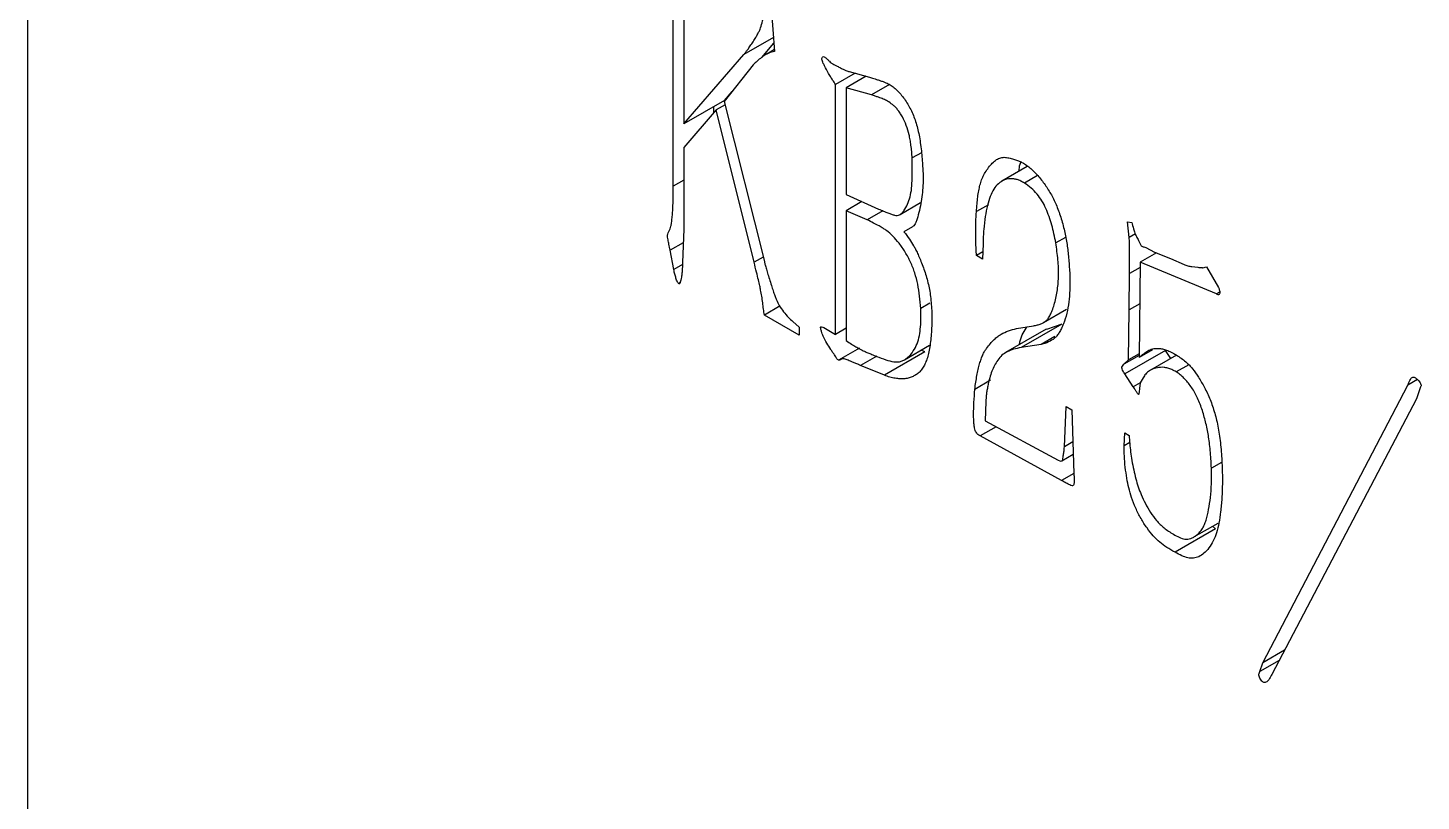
# Model space of a CAD drawing. Header units: millimetres. Extents: x 0 to 210, y 0 to 297.
# Drawn here: x 159.45 to 171.57, y 216.52 to 223.25 of the extents above; entities that cross this region are included whole.
import ezdxf

# ---------------------------------------------------------------- set-up
doc = ezdxf.new("R2010")
doc.units = ezdxf.units.MM

msp = doc.modelspace()

# ---------------------------------------------------------------- linework, layer by layer
at = {"color": 7, "linetype": 'Continuous', "lineweight": 25}
for p, q in [((159.4509242, 214.7838486), (159.4509242, 230.2981241)), ((165.0658134, 221.8711909), (165.0658134, 223.4746071)), ((165.1581004, 223.3634788), (165.1581004, 222.4140957)), ((165.9201274, 223.4253607), (165.9486045, 223.0429307)), ((165.9394779, 223.1654954), (165.6812359, 223.0164154)), ((165.8368941, 222.992668), (165.9432305, 223.1151)), ((165.1581004, 222.4140957), (165.6812359, 223.0164154)), ((165.9473259, 223.0601018), (165.8804053, 223.0214693)), ((165.7635032, 222.9275136), (165.5103731, 222.6096079)), ((166.6498381, 222.8553168), (166.4796503, 222.7570694)), ((166.5972503, 222.8700443), (166.7754961, 222.8201255)), ((166.4796503, 220.5824401), (166.4796503, 222.7570694)), ((166.7464183, 222.8282689), (166.5724647, 222.7278476)), ((166.5724647, 222.7278476), (166.5724647, 221.7991695)), ((166.7928988, 222.6663624), (166.5724647, 222.7278476)), ((166.9489824, 222.7564676), (166.7928988, 222.6663624)), ((165.5116538, 222.6181978), (165.1581004, 222.4140957)), ((165.5103731, 222.6096079), (165.8594817, 221.21571)), ((165.5116538, 222.6181978), (165.5784396, 222.6950925)), ((165.4391803, 222.5356115), (165.1581004, 222.2082641)), ((165.4193668, 222.5125366), (165.4193668, 222.5649216)), ((165.5175717, 222.5808659), (165.4391803, 222.5356115)), ((165.7703588, 221.2099164), (165.4391803, 222.5356115)), ((165.1581004, 222.2082641), (165.1581004, 221.497597)), ((167.2256718, 222.1635771), (167.1456988, 222.1174097)), ((168.1476391, 222.0433395), (167.9261596, 221.9154821)), ((168.2368128, 221.965563), (168.1218316, 221.8991858)), ((166.5724647, 221.7991695), (166.8535445, 221.6734437)), ((166.709167, 221.7380231), (166.5724647, 221.6591065)), ((166.5724647, 221.6591065), (166.5724647, 220.5288595)), ((166.7538745, 221.5793486), (166.5724647, 221.6591065)), ((166.8905709, 221.6582617), (166.7538745, 221.5793486)), ((167.041916, 221.6272369), (167.2187934, 221.729346)), ((167.1488629, 221.5194022), (167.074506, 221.4764629)), ((169.019916, 221.5615966), (169.0557761, 221.5573372)), ((169.0341545, 221.4261023), (169.019916, 221.5615966)), ((165.153822, 221.3800098), (165.0405004, 221.3145906)), ((165.1581004, 221.497597), (165.1475533, 221.2077266)), ((168.4785023, 221.4267471), (168.3960558, 221.3791518)), ((169.0882109, 221.4573084), (169.0341545, 221.4261023)), ((169.1158945, 221.3996198), (169.137516, 221.3542536)), ((165.072669, 221.1480406), (165.0405004, 221.3145906)), ((167.7604989, 221.3001654), (167.7052217, 221.2682545)), ((167.7590118, 221.2372022), (167.7052217, 221.2682545)), ((167.762176, 221.3711757), (167.7590118, 221.2372022)), ((169.2713137, 221.292038), (169.130133, 221.2105362)), ((169.1802317, 221.337511), (169.255116, 221.2985439)), ((169.255116, 221.2985439), (169.3938102, 221.2428363)), ((165.1465076, 221.1906667), (165.072669, 221.1480406)), ((169.130133, 221.2105362), (169.1195859, 220.381728)), ((169.79249, 220.9347352), (169.130133, 221.2105362)), ((169.3938102, 221.2428363), (169.5114102, 221.1913894)), ((169.5789115, 221.1731267), (169.6321743, 221.1673465)), ((169.67489, 221.1627832), (169.7070586, 221.1691804)), ((169.7070586, 221.1691804), (169.8104201, 220.9901531)), ((165.1251358, 221.0303574), (165.1153847, 221.0247283)), ((169.0341545, 220.797037), (169.037846, 221.11157)), ((169.8213217, 220.9513794), (169.79249, 220.9347352)), ((165.9971499, 220.8305406), (165.8594817, 220.7510664)), ((167.3006553, 220.8549663), (167.2200558, 220.8084372)), ((168.2881145, 220.6858648), (168.4896023, 220.8021812)), ((169.0272989, 220.3613188), (169.0341545, 220.797037)), ((166.162183, 220.5763206), (165.8594817, 220.7510664)), ((166.1083929, 220.6938467), (166.162183, 220.6463521)), ((168.0543303, 220.6349592), (168.2004074, 220.6578093)), ((168.4469079, 220.6728163), (168.0933545, 220.4687143)), ((168.4469079, 220.6728163), (168.3139464, 220.6257832)), ((166.162183, 220.6463521), (166.162183, 220.5763206)), ((166.3768162, 220.641805), (166.4796503, 220.5824401)), ((166.5724647, 220.6360207), (166.4796503, 220.5824401)), ((168.3127793, 220.6281286), (167.959226, 220.4240265)), ((168.387279, 220.5641318), (168.2679087, 220.4952208)), ((166.6879822, 220.4639963), (166.5049633, 220.3583418)), ((167.2571966, 220.4309439), (166.9036432, 220.2268419)), ((167.0776105, 220.3613816), (167.2972307, 220.4881656)), ((167.2571966, 220.4309439), (167.2229319, 220.4452738)), ((168.2679087, 220.4952208), (168.0933545, 220.4687143)), ((169.3486837, 220.4439285), (168.9951303, 220.2398265)), ((169.1200073, 220.4148382), (169.0272989, 220.3613188)), ((169.2373711, 220.4497239), (169.1195859, 220.381728)), ((169.3959093, 220.3728847), (169.3486837, 220.4439285)), ((166.8372878, 220.3943285), (166.6969203, 220.3132961)), ((166.9036432, 220.2268419), (166.6969203, 220.3132961)), ((169.1198042, 220.3988804), (168.9877474, 220.3226456)), ((168.9877474, 220.3226456), (169.0272989, 220.3613188)), ((169.4467584, 220.4022393), (169.2197185, 220.2711719)), ((169.5517945, 220.3195051), (169.4433815, 220.2569197)), ((167.8280336, 220.1839349), (167.6909831, 220.1048174)), ((169.0700146, 220.1271742), (168.9951303, 220.2398265)), ((169.155446, 220.2051303), (169.130133, 220.1618911)), ((171.5433888, 220.189553), (171.459457, 220.1411002)), ((169.1301313, 220.1618788), (169.0700146, 220.1271742)), ((169.130133, 220.1618911), (169.1232774, 220.1128684)), ((170.1959161, 217.7258094), (171.459457, 220.1411002)), ((171.569674, 220.1267997), (171.5343413, 220.0235761)), ((167.787489, 219.9997792), (167.780106, 219.831703)), ((168.4709402, 219.6052313), (168.4851787, 219.9550855)), ((168.4851787, 219.9550855), (168.53475, 219.9264686)), ((168.53475, 219.9264686), (168.5526801, 219.3735261)), ((171.5343413, 220.0235761), (170.2739645, 217.6235099)), ((167.780106, 219.831703), (168.41715, 219.4883041)), ((167.8761223, 219.7799454), (167.7373903, 219.6998572)), ((168.4456271, 219.3117057), (167.7373903, 219.6998572)), ((168.9914388, 219.6135012), (168.9951303, 219.7264654)), ((168.9951303, 219.7264654), (169.0341545, 219.7039372)), ((168.5438027, 219.6472939), (168.4709402, 219.6052313)), ((169.0411126, 219.6421772), (168.9914388, 219.6135012)), ((168.4473149, 219.4823715), (168.5472793, 219.5400797)), ((169.8386915, 219.469424), (169.7497743, 219.4180932)), ((168.5526807, 219.3735064), (168.4456271, 219.3117057)), ((169.7863878, 218.8923158), (169.4328344, 218.6882138)), ((169.5974225, 218.8210107), (169.8072037, 218.9421148)), ((169.7863878, 218.8923158), (169.7585452, 218.9140248)), ((170.3391167, 217.7475758), (170.1706031, 217.6502949)), ((170.3850125, 217.8349725), (170.1959161, 217.7258094)), ((170.1706031, 217.6502949), (170.1959161, 217.7258094))]:
    msp.add_line(p, q, dxfattribs=at)
at = {"color": 8, "linetype": 'Continuous', "lineweight": 25}
for p, q in [((165.1581004, 221.9244671), (165.0658134, 221.8711909)), ((167.808657, 221.7103992), (167.7052217, 221.6506872)), ((165.8494913, 221.2555987), (165.7703588, 221.2099164)), ((169.1295473, 221.164508), (169.037846, 221.11157)), ((169.1255424, 220.8497941), (169.0341545, 220.797037))]:
    msp.add_line(p, q, dxfattribs=at)
at = {"color": 7, "linetype": 'Continuous', "lineweight": 25}
for points, knots in [([(165.6812359, 223.0164154), (165.6844061, 223.0204676), (165.6925781, 223.0309132), (165.7073141, 223.0503203), (165.7268518, 223.0775979), (165.7496055, 223.1107014), (165.7726808, 223.1460715), (165.7933367, 223.179187), (165.8091432, 223.2094647), (165.8263914, 223.2447969), (165.841636, 223.2960364), (165.8508231, 223.3400517), (165.8557902, 223.3638488)], [0, 0, 0, 0, 0.0420114347, 0.1082946472, 0.1982224195, 0.312876456, 0.4307554914, 0.5348040471, 0.6218033485, 0.6940469125, 0.8345847877, 1, 1, 1, 1]), ([(165.9486045, 223.0429307), (165.9395128, 223.0414813), (165.9222901, 223.0387357), (165.902268, 223.0315061), (165.8855264, 223.0247506), (165.8710702, 223.0158311), (165.8536358, 223.0046167), (165.8277801, 222.9864114), (165.7961182, 222.9622999), (165.7739986, 222.9387077), (165.7635032, 222.9275136)], [0, 0, 0, 0, 0.1202502169, 0.2277945445, 0.2875906814, 0.3652758835, 0.4596487069, 0.570766204, 0.7963360267, 1, 1, 1, 1]), ([(166.4796503, 222.7570694), (166.4709935, 222.769714), (166.4554011, 222.792489), (166.4325472, 222.8274075), (166.4098962, 222.8671085), (166.3901243, 222.905274), (166.373077, 222.9379147), (166.3648845, 222.9585808), (166.3592737, 222.9740259), (166.3601699, 222.9860329), (166.3660221, 222.9924933), (166.3724204, 223.0009772), (166.3881564, 222.9954932), (166.4056271, 222.9778468), (166.4239744, 222.9606611), (166.4384878, 222.9468218), (166.4513575, 222.9389282), (166.4666489, 222.930026), (166.488783, 222.9190304), (166.515533, 222.904135), (166.5426563, 222.8906937), (166.5659366, 222.8807432), (166.5838682, 222.8722768), (166.5934143, 222.8706842), (166.5972503, 222.8700443)], [0, 0, 0, 0, 0.0749326419, 0.1349663888, 0.2033257289, 0.2966571968, 0.3447826092, 0.3816744927, 0.4077049539, 0.4246661309, 0.4533139147, 0.4782264162, 0.5057829471, 0.5541505015, 0.6049766018, 0.6386830251, 0.658055693, 0.6931002739, 0.7439120064, 0.8104197952, 0.8770591959, 0.930572488, 0.9721011387, 1, 1, 1, 1]), ([(166.7754961, 222.8201255), (166.7809307, 222.8186853), (166.7929571, 222.8154981), (166.8133348, 222.8081961), (166.8374855, 222.8007219), (166.8644888, 222.7910018), (166.8911791, 222.7828111), (166.9154115, 222.7724468), (166.9355483, 222.7646918), (166.9477548, 222.7577728), (166.9532145, 222.754678)], [0, 0, 0, 0, 0.0933305658, 0.206534791, 0.3437640897, 0.5044154332, 0.6622113554, 0.7978523346, 0.9095831231, 1, 1, 1, 1]), ([(166.9532145, 222.754678), (166.9648662, 222.7464881), (166.9881472, 222.730124), (167.022342, 222.6994147), (167.054811, 222.6623789), (167.0858514, 222.6209447), (167.114156, 222.5751789), (167.1399687, 222.5263836), (167.1621003, 222.4744286), (167.1805189, 222.4191789), (167.196174, 222.3607417), (167.2095412, 222.2980869), (167.2196195, 222.2316999), (167.2277972, 222.1625344), (167.2339229, 222.0943803), (167.2380579, 222.0304437), (167.2408872, 221.972162), (167.241422, 221.935691), (167.2416773, 221.9182858)], [0, 0, 0, 0, 0.0492562821, 0.0984181129, 0.1483634045, 0.2006618472, 0.2540877863, 0.308068643, 0.3646750672, 0.4238737507, 0.487746474, 0.5561058921, 0.6315166981, 0.7122504324, 0.7933389677, 0.8682587298, 0.937128181, 1, 1, 1, 1]), ([(167.1456988, 222.1174097), (167.1445185, 222.1363902), (167.1422686, 222.1725717), (167.1355208, 222.2259348), (167.1286221, 222.2741881), (167.1168711, 222.3315711), (167.0972908, 222.3986869), (167.0681354, 222.4625069), (167.0411241, 222.5079567), (167.0200704, 222.5374023), (166.9979056, 222.5622581), (166.9683694, 222.5873817), (166.9337783, 222.6110659), (166.900451, 222.628371), (166.8742748, 222.6379253), (166.8508297, 222.6467851), (166.8233481, 222.6556657), (166.8034544, 222.6626543), (166.7928988, 222.6663624)], [0, 0, 0, 0, 0.0835896826, 0.1593428105, 0.2281077903, 0.2884754037, 0.397926133, 0.5006318556, 0.5490576172, 0.5942280554, 0.6360331343, 0.6770945852, 0.7533151382, 0.8181796443, 0.8519435976, 0.8933165179, 0.9433931357, 1, 1, 1, 1]), ([(166.8535445, 221.6734437), (166.8679629, 221.6673086), (166.8950744, 221.6557724), (166.9327576, 221.6404034), (166.9646733, 221.6291141), (166.9920688, 221.618884), (167.0161589, 221.6166423), (167.0372837, 221.6236013), (167.0576463, 221.6371477), (167.0815512, 221.6671135), (167.1070813, 221.7133657), (167.1295374, 221.7792452), (167.1426568, 221.855285), (167.1465424, 221.9402719), (167.1454913, 222.0292271), (167.1456301, 222.0882182), (167.1456988, 222.1174097)], [0, 0, 0, 0, 0.0624049752, 0.1173432709, 0.1633543399, 0.2019702255, 0.2364367693, 0.2741507603, 0.3163162841, 0.3642234452, 0.4657630694, 0.5673755079, 0.6716763439, 0.7805045724, 0.8913837059, 1, 1, 1, 1]), ([(167.7052217, 221.6506872), (167.7066925, 221.6729877), (167.7095354, 221.7160914), (167.7154655, 221.7774065), (167.7247531, 221.8316765), (167.7351341, 221.8820339), (167.7495844, 221.9287432), (167.7700348, 221.972326), (167.7955717, 222.0151865), (167.8257353, 222.055575), (167.858829, 222.0910253), (167.8959924, 222.1139182), (167.9349603, 222.1254883), (167.9764929, 222.1211722), (168.016094, 222.1112191), (168.0521768, 222.1001009), (168.0847203, 222.0882169), (168.1052856, 222.0770771), (168.114976, 222.071828)], [0, 0, 0, 0, 0.07740736607, 0.14961770097, 0.2169451613, 0.27935279143, 0.34166122473, 0.40841456975, 0.47985940245, 0.5572904423, 0.63338440845, 0.70135869323, 0.76242294935, 0.82001963741, 0.87292665622, 0.92087242412, 0.96271483955, 1, 1, 1, 1]), ([(168.0767003, 222.0023874), (168.0774717, 222.024061), (168.0785306, 222.0538094), (168.0890897, 222.0751895), (168.0919559, 222.0809929)], [0, 0, 0, 0, 0.7285637859, 1, 1, 1, 1]), ([(168.114976, 222.071828), (168.1271419, 222.0637145), (168.1515228, 222.0474549), (168.1873368, 222.0175498), (168.221996, 221.9830983), (168.2664833, 221.9334609), (168.3179626, 221.8640151), (168.3625428, 221.7880615), (168.3931237, 221.7236343), (168.4145114, 221.6714695), (168.4342904, 221.6160955), (168.4580731, 221.5378832), (168.4824449, 221.438276), (168.5007625, 221.319993), (168.5119877, 221.2014751), (168.5184423, 221.0833145), (168.5183023, 220.9700078), (168.5126795, 220.8993235), (168.5099644, 220.8651924)], [0, 0, 0, 0, 0.0351687153, 0.0704797186, 0.1054431102, 0.1412853533, 0.2118873312, 0.2828869984, 0.3198036158, 0.3580745405, 0.3998070502, 0.4434196298, 0.5330596669, 0.6241551632, 0.7171171292, 0.8146681399, 0.910509253, 1, 1, 1, 1]), ([(165.0405004, 221.3145906), (165.0366943, 221.3319677), (165.0300673, 221.3622236), (165.0229549, 221.4005065), (165.0180958, 221.4253935), (165.0146084, 221.4439091), (165.0200627, 221.4593556), (165.0288615, 221.4782654), (165.0385071, 221.5008028), (165.0474317, 221.5252147), (165.0522949, 221.5577685), (165.0573811, 221.5982469), (165.0608999, 221.6452362), (165.0644515, 221.6863832), (165.0647545, 221.7254503), (165.0653552, 221.76468), (165.0659693, 221.8142622), (165.0658685, 221.851063), (165.0658134, 221.8711909)], [0, 0, 0, 0, 0.0814409022, 0.141800157, 0.180602535, 0.199684078, 0.2275858233, 0.2782653886, 0.3355482061, 0.3828347996, 0.4392327386, 0.5193880428, 0.6086621155, 0.6925500287, 0.7427527012, 0.8107287817, 0.8964794508, 1, 1, 1, 1]), ([(167.2416773, 221.9182858), (167.2401558, 221.8915338), (167.237083, 221.8375049), (167.2280125, 221.7583284), (167.2144021, 221.6795765), (167.1981941, 221.6172537), (167.183339, 221.5720906), (167.1721025, 221.5465098), (167.1620729, 221.5277048), (167.1527609, 221.5218521), (167.1488629, 221.5194022)], [0, 0, 0, 0, 0.17654161, 0.3565475926, 0.5421643502, 0.7374738838, 0.8287687893, 0.9013706312, 0.958714477, 1, 1, 1, 1]), ([(168.1218316, 221.8991858), (168.1112719, 221.9054086), (168.0902099, 221.9178205), (168.0588546, 221.9303982), (168.0284468, 221.9366082), (167.988633, 221.9381535), (167.9419475, 221.9271257), (167.8938016, 221.8954757), (167.853433, 221.8474902), (167.8227637, 221.7819851), (167.7983747, 221.7018369), (167.7808188, 221.6056048), (167.7671817, 221.4949579), (167.7638947, 221.4136781), (167.762176, 221.3711757)], [0, 0, 0, 0, 0.03912570929, 0.07803896971, 0.11701226887, 0.15726794348, 0.24064809111, 0.32689279966, 0.41731246352, 0.51277493349, 0.61631852006, 0.73267896718, 0.86021380122, 1, 1, 1, 1]), ([(168.3960558, 221.3791518), (168.3908769, 221.4053697), (168.3807763, 221.4565033), (168.3614187, 221.5327205), (168.3373894, 221.6063438), (168.3106497, 221.677073), (168.2773982, 221.7451325), (168.2326281, 221.8054566), (168.1802192, 221.8592559), (168.1418984, 221.8854626), (168.1218316, 221.8991858)], [0, 0, 0, 0, 0.1375742563, 0.2683154842, 0.3938931251, 0.5149343813, 0.6315302937, 0.7462029393, 0.8670984639, 1, 1, 1, 1]), ([(167.7052217, 221.2682545), (167.7041134, 221.2885806), (167.7020005, 221.3273305), (167.6998202, 221.3821863), (167.6988995, 221.4308415), (167.6979771, 221.4900424), (167.6993996, 221.5632094), (167.7032192, 221.6205991), (167.7052217, 221.6506872)], [0, 0, 0, 0, 0.1545900631, 0.2947137172, 0.4204170565, 0.5317754468, 0.7545206276, 1, 1, 1, 1]), ([(167.2200558, 220.8084372), (167.2172163, 220.8442558), (167.211755, 220.913147), (167.1958231, 221.016191), (167.1713587, 221.1154262), (167.133684, 221.2103224), (167.0876074, 221.298276), (167.0342804, 221.3752536), (166.9797438, 221.4373855), (166.9331355, 221.479694), (166.8927872, 221.5064115), (166.8544023, 221.5290908), (166.8070864, 221.553527), (166.7726754, 221.5702253), (166.7538745, 221.5793486)], [0, 0, 0, 0, 0.1198416678, 0.2304955131, 0.3333923276, 0.4312537641, 0.525673876, 0.6152694103, 0.6980108242, 0.7691938914, 0.8090459715, 0.8607950178, 0.9239440845, 1, 1, 1, 1]), ([(169.0557761, 221.5573372), (169.0608911, 221.5390881), (169.0695182, 221.5083093), (169.0828295, 221.4670321), (169.09755, 221.4322517), (169.1094982, 221.4109976), (169.1158945, 221.3996198)], [0, 0, 0, 0, 0.3450145558, 0.5819010635, 0.776180755, 1, 1, 1, 1]), ([(167.074506, 221.4764629), (167.0904785, 221.4545077), (167.119488, 221.4146325), (167.1530096, 221.3639959), (167.1758835, 221.3226966), (167.1932985, 221.2858273), (167.2130506, 221.2412611), (167.2411511, 221.1712261), (167.274293, 221.0751805), (167.2968117, 220.9760199), (167.3085875, 220.8928454), (167.3139352, 220.8245967), (167.3173169, 220.7507126), (167.3168206, 220.7008192), (167.3165616, 220.6747775)], [0, 0, 0, 0, 0.0891688008, 0.1619494463, 0.197366037, 0.2422637232, 0.2951179388, 0.3574313552, 0.492126834, 0.6356675952, 0.7135917921, 0.800442007, 0.8958416891, 1, 1, 1, 1]), ([(168.2004074, 220.6578093), (168.2120976, 220.660044), (168.2345311, 220.6643325), (168.2655926, 220.6737748), (168.291887, 220.6873491), (168.3154143, 220.7038177), (168.3351143, 220.7288111), (168.3530425, 220.7621237), (168.3706192, 220.8044501), (168.3917444, 220.8732936), (168.4121183, 220.9689252), (168.4217907, 221.0955766), (168.4161666, 221.2329663), (168.4028624, 221.329675), (168.3960558, 221.3791518)], [0, 0, 0, 0, 0.0529518857, 0.1016140197, 0.1471024975, 0.1893817724, 0.233512078, 0.2865800137, 0.3470224649, 0.4170563256, 0.5628017313, 0.7051596756, 0.8491580024, 1, 1, 1, 1]), ([(169.037846, 221.11157), (169.0378464, 221.1233432), (169.0378473, 221.1487164), (169.0378396, 221.1893187), (169.0378746, 221.2349719), (169.0377289, 221.2833643), (169.0382333, 221.3295751), (169.0368022, 221.369967), (169.0361513, 221.4008368), (169.0347425, 221.4186626), (169.0341545, 221.4261023)], [0, 0, 0, 0, 0.1130164931, 0.2435700282, 0.3897120451, 0.5514425438, 0.7073273618, 0.8359913704, 0.9315503214, 1, 1, 1, 1]), ([(169.137516, 221.3542536), (169.1458079, 221.3504765), (169.1601747, 221.3439322), (169.1742711, 221.3394192), (169.1802317, 221.337511)], [0, 0, 0, 0, 0.577156903, 1, 1, 1, 1]), ([(165.1153847, 221.0247283), (165.1137783, 221.0261893), (165.109964, 221.0296581), (165.1024541, 221.0396056), (165.0940797, 221.0604517), (165.0850549, 221.0896564), (165.0756199, 221.1212903), (165.073513, 221.14039), (165.072669, 221.1480406)], [0, 0, 0, 0, 0.050451439, 0.1197903097, 0.2644568726, 0.5285449771, 0.8111531059, 1, 1, 1, 1]), ([(165.1475533, 221.2077266), (165.1469584, 221.1908063), (165.1458582, 221.1595198), (165.1427988, 221.1172206), (165.1386338, 221.0831497), (165.1340939, 221.057132), (165.1290374, 221.0381361), (165.1242276, 221.0284932), (165.1205375, 221.0200014), (165.116698, 221.0235236), (165.1153847, 221.0247283)], [0, 0, 0, 0, 0.2455311404, 0.4540006566, 0.628657272, 0.7667354502, 0.871765905, 0.9403512822, 0.9795970808, 1, 1, 1, 1]), ([(165.8594817, 220.7510664), (165.8569102, 220.7683628), (165.8515805, 220.8042112), (165.8456179, 220.8581026), (165.8371209, 220.9135332), (165.8288782, 220.9622255), (165.8189208, 221.0095386), (165.8064714, 221.0616203), (165.7902999, 221.1301584), (165.7774678, 221.1814828), (165.7703588, 221.2099164)], [0, 0, 0, 0, 0.1146103875, 0.2375418603, 0.3626322618, 0.4812249767, 0.5577124636, 0.6697853778, 0.8170619058, 1, 1, 1, 1]), ([(165.8594817, 221.21571), (165.8616936, 221.2064862), (165.866853, 221.184971), (165.877665, 221.1480374), (165.8914626, 221.1021587), (165.907319, 221.0505018), (165.9238543, 220.9987354), (165.9390415, 220.9527459), (165.9522389, 220.9152847), (165.9666981, 220.876043), (165.9901404, 220.8300294), (166.0263103, 220.779162), (166.0661002, 220.7310073), (166.0948415, 220.7057536), (166.1083929, 220.6938467)], [0, 0, 0, 0, 0.0501062107, 0.1168761846, 0.1988202347, 0.2970865987, 0.3947311613, 0.4770550447, 0.5441025572, 0.595957182, 0.6877192366, 0.7947348712, 0.9032188555, 1, 1, 1, 1]), ([(169.5114102, 221.1913894), (169.5223963, 221.1870983), (169.5454852, 221.1780798), (169.5674158, 221.1748301), (169.5789115, 221.1731267)], [0, 0, 0, 0, 0.4758157777, 1, 1, 1, 1]), ([(169.6321743, 221.1673465), (169.6376548, 221.1665312), (169.6472702, 221.1651009), (169.659538, 221.1644985), (169.6683719, 221.1635417), (169.6731317, 221.1629878), (169.67489, 221.1627832)], [0, 0, 0, 0, 0.3800052952, 0.666709348, 0.8768774777, 1, 1, 1, 1]), ([(169.8104201, 220.9901531), (169.8141708, 220.9820042), (169.8207541, 220.9677011), (169.8244943, 220.9476117), (169.8201221, 220.9372686), (169.8165409, 220.9277817), (169.8058094, 220.9270878), (169.7974785, 220.931871), (169.79249, 220.9347352)], [0, 0, 0, 0, 0.24146906515, 0.42382984724, 0.5688755821, 0.68767676429, 0.81298244847, 1, 1, 1, 1]), ([(166.5724647, 220.5288595), (166.587752, 220.5187276), (166.615672, 220.5002232), (166.65384, 220.4761457), (166.6842661, 220.4586369), (166.7093123, 220.4450598), (166.733274, 220.4353747), (166.7613302, 220.4221934), (166.7954851, 220.4086684), (166.8480718, 220.3851815), (166.9129633, 220.362273), (166.9753571, 220.3448785), (167.020182, 220.3421802), (167.0514212, 220.3482936), (167.0813166, 220.3620829), (167.1178593, 220.3903947), (167.1564035, 220.4347576), (167.1898393, 220.498896), (167.2099998, 220.5707259), (167.2194535, 220.6478864), (167.2225696, 220.7271981), (167.2208871, 220.781571), (167.2200558, 220.8084372)], [0, 0, 0, 0, 0.0449027184, 0.0820076971, 0.1118719063, 0.134036549, 0.1553038579, 0.1827678813, 0.2165556909, 0.2565359557, 0.3377303395, 0.4100843471, 0.4446440836, 0.481060304, 0.5197155568, 0.5620502457, 0.6455926972, 0.7220844041, 0.7942972009, 0.864493787, 0.9330451584, 1, 1, 1, 1]), ([(168.5099644, 220.8651924), (168.504325, 220.8317243), (168.4929621, 220.7642888), (168.4684386, 220.6893859), (168.4456745, 220.6347518), (168.4264244, 220.6007033), (168.4067319, 220.571541), (168.3770651, 220.5412), (168.3315941, 220.5138273), (168.2898123, 220.5016202), (168.2679087, 220.4952208)], [0, 0, 0, 0, 0.1863291796, 0.3754384189, 0.4661032199, 0.549634699, 0.6269393625, 0.6982107406, 0.8417906042, 1, 1, 1, 1]), ([(166.5049633, 220.3583418), (166.5020451, 220.359614), (166.4950772, 220.3626518), (166.4875268, 220.3758903), (166.4791157, 220.3898449), (166.4679721, 220.4059866), (166.4544505, 220.4279363), (166.4308638, 220.4610382), (166.4035322, 220.5043658), (166.3777096, 220.5536728), (166.3609474, 220.5931541), (166.3521724, 220.622265), (166.3495151, 220.6384574), (166.3487354, 220.6512122), (166.3619164, 220.6476531), (166.3706482, 220.6442259), (166.3768162, 220.641805)], [0, 0, 0, 0, 0.0311415528, 0.0743574705, 0.1087918649, 0.1613792663, 0.2276694581, 0.3109767497, 0.481989673, 0.6282897331, 0.7454753434, 0.8231831122, 0.8728054201, 0.8962425422, 0.9267076923, 1, 1, 1, 1]), ([(167.3165616, 220.6747775), (167.3157153, 220.6504869), (167.3140687, 220.6032226), (167.3081936, 220.5362899), (167.2997721, 220.474693), (167.2890773, 220.4182651), (167.2746669, 220.3684099), (167.2577794, 220.3243704), (167.2361423, 220.2885518), (167.2125436, 220.2576902), (167.1849595, 220.2336552), (167.1533491, 220.2168219), (167.1195922, 220.2033855), (167.0818877, 220.1968008), (167.0414983, 220.1948753), (166.9977585, 220.2004031), (166.9518662, 220.2099867), (166.9198933, 220.221162), (166.9036432, 220.2268419)], [0, 0, 0, 0, 0.0806654171, 0.1569573349, 0.2297116318, 0.2991315521, 0.3643535875, 0.4264200635, 0.4848975502, 0.540968832, 0.5959404162, 0.6505777752, 0.7054540741, 0.761684578, 0.8192942365, 0.8776672191, 0.9378247063, 1, 1, 1, 1]), ([(168.0788373, 220.4930767), (168.0807467, 220.5047835), (168.091191, 220.5688213), (168.1223257, 220.6132602), (168.1477686, 220.6495753)], [0, 0, 0, 0, 0.1828105175, 1, 1, 1, 1]), ([(167.6909831, 220.1048174), (167.6936134, 220.1262696), (167.6986802, 220.1675939), (167.7089799, 220.2253438), (167.719969, 220.2781199), (167.7318681, 220.3257767), (167.7450934, 220.3677285), (167.7592607, 220.4044094), (167.7749147, 220.4355097), (167.797133, 220.4684582), (167.8250646, 220.5024414), (167.8573672, 220.5376255), (167.8890743, 220.5645532), (167.9296487, 220.5913592), (167.9843288, 220.6148725), (168.0305438, 220.6281338), (168.0543303, 220.6349592)], [0, 0, 0, 0, 0.0788344886, 0.1518625908, 0.2204185962, 0.2845849887, 0.3431409339, 0.3969049897, 0.4469839227, 0.4927412552, 0.5753355116, 0.6496941848, 0.7155015697, 0.7731707499, 0.8832533297, 1, 1, 1, 1]), ([(168.0933545, 220.4687143), (168.0710788, 220.4641788), (168.0289512, 220.4556013), (167.9731341, 220.4333859), (167.9257915, 220.4040807), (167.8903268, 220.3613608), (167.8615659, 220.3137426), (167.8380705, 220.2616314), (167.8183985, 220.2017602), (167.8052592, 220.1449376), (167.7966362, 220.0958656), (167.7909455, 220.0616925), (167.7883553, 220.0297764), (167.7877659, 220.0093666), (167.787489, 219.9997792)], [0, 0, 0, 0, 0.1211637839, 0.2291433925, 0.3289603562, 0.4272232833, 0.5218748383, 0.6110728883, 0.7043168696, 0.8135113956, 0.8691628121, 0.9189389522, 0.9619223037, 1, 1, 1, 1]), ([(169.1195859, 220.381728), (169.1330647, 220.3928722), (169.1579281, 220.4134292), (169.1948808, 220.4421007), (169.2378245, 220.4597885), (169.2819092, 220.461767), (169.3232444, 220.4573606), (169.3598682, 220.4461222), (169.4003258, 220.4289961), (169.4285958, 220.4131743), (169.4433815, 220.4048992)], [0, 0, 0, 0, 0.16367972, 0.3019289019, 0.4385332365, 0.5969349756, 0.685799532, 0.782136193, 0.8860532393, 1, 1, 1, 1]), ([(166.6969203, 220.3132961), (166.6856867, 220.3176087), (166.664838, 220.3256126), (166.6353359, 220.3390519), (166.6105083, 220.3483584), (166.5838612, 220.3614248), (166.5557848, 220.3719899), (166.5307294, 220.368901), (166.5169106, 220.3591357), (166.5076598, 220.358521), (166.5049633, 220.3583418)], [0, 0, 0, 0, 0.1667079114, 0.3093968812, 0.4342356377, 0.5351319759, 0.7012229276, 0.8455503301, 0.9549806538, 1, 1, 1, 1]), ([(168.9951303, 220.2398265), (168.9887119, 220.2502728), (168.9787487, 220.2664888), (168.9678025, 220.2926278), (168.9759471, 220.308863), (168.983185, 220.3173167), (168.9877474, 220.3226456)], [0, 0, 0, 0, 0.3257790938, 0.5057075932, 0.688422248, 1, 1, 1, 1]), ([(169.4433815, 220.2569197), (169.4307013, 220.2637847), (169.4060522, 220.2771297), (169.3702863, 220.2905441), (169.3372654, 220.2964879), (169.2974841, 220.2968735), (169.2534248, 220.2893233), (169.2111267, 220.2675556), (169.1771704, 220.2415071), (169.1623624, 220.2167115), (169.155446, 220.2051303)], [0, 0, 0, 0, 0.1050400162, 0.2041880847, 0.2995398025, 0.3933548456, 0.5711190047, 0.7319181349, 0.8747880032, 1, 1, 1, 1]), ([(169.4433815, 220.4048992), (169.4580021, 220.395361), (169.4856379, 220.3773321), (169.524195, 220.3472546), (169.5577439, 220.316615), (169.5962086, 220.2722851), (169.6404359, 220.206726), (169.6825042, 220.1347374), (169.7152708, 220.0692689), (169.7392922, 220.0152289), (169.7600557, 219.9578187), (169.7792103, 219.8974425), (169.7954787, 219.8337809), (169.8098181, 219.7663807), (169.8210557, 219.6953001), (169.834111, 219.5929877), (169.8431533, 219.4590026), (169.8448621, 219.3524579), (169.8457528, 219.2969173)], [0, 0, 0, 0, 0.0461088694, 0.087154761, 0.1230511139, 0.1557301107, 0.2218270578, 0.2989394453, 0.3410430236, 0.3852623068, 0.4318274816, 0.4808951817, 0.5325429682, 0.5882799528, 0.6482081387, 0.7120961601, 0.8499189821, 1, 1, 1, 1]), ([(169.7497743, 219.4180932), (169.7485906, 219.4449826), (169.7463296, 219.4963409), (169.7395992, 219.5716397), (169.7326561, 219.6399282), (169.7208609, 219.7220139), (169.7005167, 219.8193684), (169.6737495, 219.9149636), (169.6468482, 219.9879633), (169.6248916, 220.0388516), (169.5997564, 220.085994), (169.572367, 220.1294127), (169.5426345, 220.1685852), (169.5113205, 220.2034459), (169.4779662, 220.233342), (169.455038, 220.248973), (169.4433815, 220.2569197)], [0, 0, 0, 0, 0.09596785955, 0.18329731597, 0.26268692742, 0.33288460491, 0.46293420219, 0.58688897716, 0.64602936328, 0.70163343194, 0.7542312704, 0.80529202462, 0.85472337154, 0.90290080013, 0.95063561814, 1, 1, 1, 1]), ([(171.459457, 220.1411002), (171.4628214, 220.150984), (171.4688863, 220.1688011), (171.4790352, 220.1909477), (171.4901403, 220.2042763), (171.5009049, 220.2118158), (171.5130669, 220.2113171), (171.5259974, 220.2058898), (171.5399143, 220.1941454), (171.5537411, 220.1793669), (171.5651901, 220.1637092), (171.573824, 220.1485007), (171.5748696, 220.1346859), (171.5714492, 220.1294943), (171.569674, 220.1267997)], [0, 0, 0, 0, 0.1663078292, 0.2997963002, 0.4035507423, 0.4802220518, 0.5432722593, 0.606147408, 0.6779180607, 0.7604955883, 0.8364447029, 0.8923280426, 0.9441166603, 1, 1, 1, 1]), ([(167.7373903, 219.6998572), (167.728781, 219.7047982), (167.7118113, 219.7145372), (167.6944215, 219.7440621), (167.6871216, 219.7721307), (167.683468, 219.8022976), (167.6810207, 219.8409337), (167.6798452, 219.9056341), (167.6823584, 219.9952765), (167.6880193, 220.0671747), (167.6909831, 220.1048174)], [0, 0, 0, 0, 0.0695467376, 0.1370817554, 0.1845080112, 0.2515949244, 0.3414313525, 0.4544905149, 0.7143957736, 1, 1, 1, 1]), ([(169.1232774, 220.1128684), (169.1228502, 220.1058472), (169.1221003, 220.093521), (169.1199159, 220.0776732), (169.1179942, 220.0685519), (169.1176491, 220.0589949), (169.1092278, 220.0651855), (169.1011119, 220.0779825), (169.0869731, 220.0996768), (169.0762791, 220.1170167), (169.0700146, 220.1271742)], [0, 0, 0, 0, 0.1767224727, 0.3102481102, 0.4043476253, 0.4554216136, 0.4945576204, 0.5977544913, 0.7643700364, 1, 1, 1, 1]), ([(169.0341545, 219.7039372), (169.035491, 219.6801996), (169.0381365, 219.6332144), (169.0464532, 219.560566), (169.0575586, 219.4849202), (169.073035, 219.406548), (169.0903917, 219.3300529), (169.111567, 219.2577295), (169.1389719, 219.18576), (169.1745441, 219.1107846), (169.2184101, 219.0336628), (169.2629257, 218.9728388), (169.3035491, 218.9291638), (169.3382888, 218.8980378), (169.3771467, 218.8699271), (169.404345, 218.8531852), (169.4185958, 218.8444131)], [0, 0, 0, 0, 0.0798298904, 0.1580120086, 0.2375680819, 0.3239933775, 0.4066285939, 0.47829753, 0.5486147266, 0.6296010735, 0.7142551532, 0.7990233949, 0.8435014704, 0.8909991001, 0.9428879315, 1, 1, 1, 1]), ([(168.41715, 219.4883041), (168.4252749, 219.4842034), (168.4396695, 219.4769383), (168.454015, 219.4856476), (168.4571527, 219.5052112), (168.4617365, 219.528777), (168.4661557, 219.5635097), (168.4692156, 219.5901928), (168.4709402, 219.6052313)], [0, 0, 0, 0, 0.1540576413, 0.2729357259, 0.3652989956, 0.5153323366, 0.7268449891, 1, 1, 1, 1]), ([(169.4328344, 218.6882138), (169.4087474, 218.7016346), (169.364073, 218.7265264), (169.2998923, 218.7724854), (169.2417074, 218.8301988), (169.1866707, 218.8997223), (169.1344513, 218.9815597), (169.0900016, 219.0716909), (169.0541248, 219.1614858), (169.0294075, 219.24853), (169.0125486, 219.3359778), (168.9994395, 219.4287533), (168.9903279, 219.5239718), (168.9910759, 219.5842519), (168.9914388, 219.6135012)], [0, 0, 0, 0, 0.0865389875, 0.160504637, 0.2308256987, 0.3069839685, 0.3894046095, 0.4765134222, 0.5623115594, 0.6391400817, 0.7188087329, 0.8112377406, 0.9084079028, 1, 1, 1, 1]), ([(168.5526801, 219.3735261), (168.5533193, 219.3626093), (168.5544374, 219.3435158), (168.5545575, 219.3190292), (168.5554756, 219.3015194), (168.5551304, 219.2879917), (168.5513403, 219.2781833), (168.5477719, 219.2663251), (168.5337409, 219.2664593), (168.5135955, 219.2757661), (168.4831365, 219.2896624), (168.4593492, 219.3036416), (168.4456271, 219.3117057)], [0, 0, 0, 0, 0.1381344118, 0.2415972319, 0.3185515566, 0.3610666902, 0.4189877067, 0.4866012451, 0.5389072784, 0.6413796741, 0.7931253497, 1, 1, 1, 1]), ([(169.4185958, 218.8444131), (169.4353355, 218.8348507), (169.4692832, 218.8154583), (169.5119697, 218.8022677), (169.5455128, 218.8013987), (169.5714392, 218.8076945), (169.5979347, 218.8204016), (169.6247577, 218.8386644), (169.6494728, 218.8636438), (169.6720709, 218.8925582), (169.6899648, 218.9277725), (169.7089067, 218.9823288), (169.7264779, 219.0609322), (169.7426002, 219.1658629), (169.7509934, 219.2858918), (169.7501903, 219.3729796), (169.7497743, 219.4180932)], [0, 0, 0, 0, 0.0606592387, 0.1230156825, 0.1569713293, 0.195019226, 0.2379331287, 0.2871548347, 0.3387028626, 0.3902350976, 0.4421881394, 0.4954486235, 0.6070101793, 0.7278328288, 0.8590109318, 1, 1, 1, 1]), ([(169.8457528, 219.2969173), (169.844894, 219.2728515), (169.8432326, 219.2262986), (169.8404971, 219.1589895), (169.8353484, 219.0980731), (169.8290365, 219.024653), (169.8161384, 218.9442105), (169.7960821, 218.8579964), (169.7678552, 218.784302), (169.7303676, 218.7248113), (169.6877421, 218.6789442), (169.6428226, 218.6475896), (169.5954156, 218.6344175), (169.5453667, 218.6371638), (169.490724, 218.6571699), (169.452905, 218.6774507), (169.4328344, 218.6882138)], [0, 0, 0, 0, 0.068100345, 0.1317334717, 0.1909949262, 0.245830311, 0.3461354273, 0.4376506752, 0.5239371684, 0.6104706786, 0.6915968188, 0.7616202458, 0.8235943289, 0.8789776939, 0.935773314, 1, 1, 1, 1]), ([(170.2739645, 217.6235099), (170.2698594, 217.6150644), (170.2623137, 217.5995403), (170.2501627, 217.5795904), (170.2377282, 217.5658109), (170.2257064, 217.5563769), (170.2127526, 217.5544819), (170.1999327, 217.557282), (170.1870099, 217.5677375), (170.1760366, 217.5827613), (170.1665605, 217.6002459), (170.1622364, 217.6188695), (170.1636678, 217.6363297), (170.168145, 217.6453451), (170.1706031, 217.6502949)], [0, 0, 0, 0, 0.1459596783, 0.2682971458, 0.3747630183, 0.4599859491, 0.5309878243, 0.5906196059, 0.6467164673, 0.7121360873, 0.7779872083, 0.8438383292, 0.9142616775, 1, 1, 1, 1])]:
    msp.add_open_spline(points, degree=3, knots=knots, dxfattribs=at)

doc.saveas('drawing.dxf')
